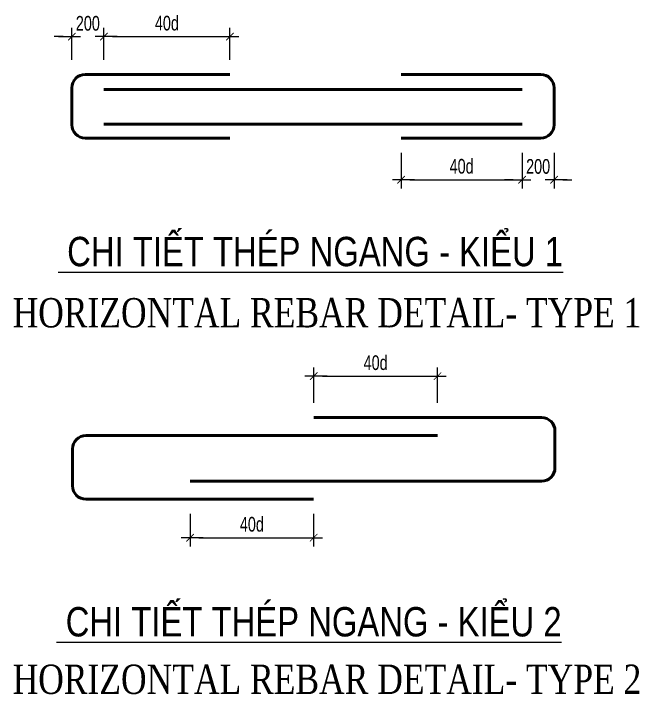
# Model space of a CAD drawing. Header units: millimetres. Extents: x 988833 to 1318015, y -9365 to 47591.
# Drawn here: x 1065873 to 1071200, y -9365 to -3570 of the extents above; entities that cross this region are included whole.
import ezdxf

# ---------------------------------------------------------------- set-up
doc = ezdxf.new("R2010")
doc.units = ezdxf.units.MM
doc.header["$MEASUREMENT"] = 0
doc.layers.get('Defpoints').update_dxf_attribs({"color": 151, "lineweight": 9})
for name, color, linetype, lineweight in [('NDC_S_DIM', 1, 'Continuous', 15), ('NDC_S_ENG TITLE', 3, 'Continuous', 20), ('NDC_S_VN TEXT', 7, 'Continuous', 20)]:
    doc.layers.add(name, color=color, linetype=linetype, lineweight=lineweight)
doc.layers.add('Reinforcement', color=4, linetype='Continuous')
doc.styles.add('ARIAL', font='arial.ttf', dxfattribs={"width": 0.8})
doc.styles.add('NDC_DIM', font='', dxfattribs={"width": 0.75})
doc.styles.add('VNTIMEH', font='vntimeh.shx', dxfattribs={"width": 0.8, "bigfont": 'vns.shx'})
doc.styles.get('NDC_DIM').set_extended_font_data('Dotum')
doc.dimstyles.new('NDC_dim_50', dxfattribs={"dimscale": 50, "dimtxt": 2.5, "dimasz": 1.5, "dimexe": 1.5, "dimexo": 2.5, "dimgap": 1, "dimtad": 1, "dimdec": 0, "dimzin": 0, "dimdsep": 46, "dimtxsty": 'NDC_DIM', "dimblk": 'DIMMARK', "dimcen": 0.09, "dimdle": 1.2, "dimclrd": 1, "dimclre": 1, "dimclrt": 3, "dimadec": 0, "dimazin": 0, "dimtfac": 1, "dimtdec": 0, "dimtix": 1, "dimtofl": 0, "dimtmove": 0, "dimatfit": 3, "dimfxl": 6, "dimfxlon": 1, "dimtolj": 1, "dimtzin": 0, "dimarcsym": 0})

# ---------------------------------------------------------------- blocks, each defined once
blk = doc.blocks.new('DIMMARK')
at = {"layer": 'NDC_S_DIM', "color": 1}
blk.add_line((-1.5, 0), (1, 0), dxfattribs=at)
at = {"layer": 'NDC_S_DIM', "color": 2, "const_width": 0.1}
blk.add_lwpolyline([(-0.424, -0.424), (0.424, 0.424)], dxfattribs=at)
blk = doc.blocks.new('*D71')
at = {"layer": 'Defpoints', "color": 0, "transparency": 16777216}
for p in [(1067714.2, -3765.8), (1066640.6, -4087.5), (1067714.2, -4087.5)]:
    blk.add_point(p, dxfattribs=at)
at = {"layer": 'NDC_S_DIM', "color": 1, "lineweight": -2, "transparency": 16777216}
for p, q in [((1066640.6, -3962.5), (1066640.6, -3690.8)), ((1067714.2, -3962.5), (1067714.2, -3690.8)), ((1066715.6, -3765.8), (1067639.2, -3765.8))]:
    blk.add_line(p, q, dxfattribs=at)
at = {"layer": 'NDC_S_DIM', "color": 1, "lineweight": -2, "transparency": 16777216, "xscale": 75, "yscale": 75, "zscale": 75, "rotation": 180}
blk.add_blockref('DIMMARK', (1066640.6, -3765.8), dxfattribs=at)
at = {"layer": 'NDC_S_DIM', "color": 1, "lineweight": -2, "transparency": 16777216, "xscale": 75, "yscale": 75, "zscale": 75}
blk.add_blockref('DIMMARK', (1067714.2, -3765.8), dxfattribs=at)
at = {"layer": 'NDC_S_DIM', "color": 3, "transparency": 16777216, "insert": (1067177.4, -3651.9), "char_height": 125, "attachment_point": 5, "style": 'NDC_DIM'}
blk.add_mtext('\\A1;40d', dxfattribs=at)
blk = doc.blocks.new('*D72')
at = {"layer": 'Defpoints', "color": 0, "transparency": 16777216}
for p in [(1069171.9, -4630.3), (1070201.7, -4630.3), (1070201.7, -4984.1)]:
    blk.add_point(p, dxfattribs=at)
at = {"layer": 'NDC_S_DIM', "color": 1, "lineweight": -2, "transparency": 16777216}
for p, q in [((1069171.9, -4755.3), (1069171.9, -5059.1)), ((1070201.7, -4755.3), (1070201.7, -5059.1)), ((1069246.9, -4984.1), (1070126.7, -4984.1))]:
    blk.add_line(p, q, dxfattribs=at)
at = {"layer": 'NDC_S_DIM', "color": 1, "lineweight": -2, "transparency": 16777216, "xscale": 75, "yscale": 75, "zscale": 75, "rotation": 180}
blk.add_blockref('DIMMARK', (1069171.9, -4984.1), dxfattribs=at)
at = {"layer": 'NDC_S_DIM', "color": 1, "lineweight": -2, "transparency": 16777216, "xscale": 75, "yscale": 75, "zscale": 75}
blk.add_blockref('DIMMARK', (1070201.7, -4984.1), dxfattribs=at)
at = {"layer": 'NDC_S_DIM', "color": 3, "transparency": 16777216, "insert": (1069686.8, -4870.3), "char_height": 125, "attachment_point": 5, "style": 'NDC_DIM'}
blk.add_mtext('\\A1;40d', dxfattribs=at)
blk = doc.blocks.new('*D73')
at = {"layer": 'Defpoints', "color": 0, "transparency": 16777216}
for p in [(1069481.2, -6656.3), (1068428.2, -7008.2), (1069481.2, -7008.2)]:
    blk.add_point(p, dxfattribs=at)
at = {"layer": 'NDC_S_DIM', "color": 1, "lineweight": -2, "transparency": 16777216}
for p, q in [((1068428.2, -6883.2), (1068428.2, -6581.3)), ((1069481.2, -6883.2), (1069481.2, -6581.3)), ((1068503.2, -6656.3), (1069406.2, -6656.3))]:
    blk.add_line(p, q, dxfattribs=at)
at = {"layer": 'NDC_S_DIM', "color": 1, "lineweight": -2, "transparency": 16777216, "xscale": 75, "yscale": 75, "zscale": 75, "rotation": 180}
blk.add_blockref('DIMMARK', (1068428.2, -6656.3), dxfattribs=at)
at = {"layer": 'NDC_S_DIM', "color": 1, "lineweight": -2, "transparency": 16777216, "xscale": 75, "yscale": 75, "zscale": 75}
blk.add_blockref('DIMMARK', (1069481.2, -6656.3), dxfattribs=at)
at = {"layer": 'NDC_S_DIM', "color": 3, "transparency": 16777216, "insert": (1068954.7, -6542.4), "char_height": 125, "attachment_point": 5, "style": 'NDC_DIM'}
blk.add_mtext('\\A1;40d', dxfattribs=at)
blk = doc.blocks.new('*D74')
at = {"layer": 'Defpoints', "color": 0, "transparency": 16777216}
for p in [(1067375.1, -7704.3), (1068426.8, -7704.3), (1068426.8, -8031.9)]:
    blk.add_point(p, dxfattribs=at)
at = {"layer": 'NDC_S_DIM', "color": 1, "lineweight": -2, "transparency": 16777216}
for p, q in [((1067375.1, -7829.3), (1067375.1, -8106.9)), ((1068426.8, -7829.3), (1068426.8, -8106.9)), ((1067450.1, -8031.9), (1068351.8, -8031.9))]:
    blk.add_line(p, q, dxfattribs=at)
at = {"layer": 'NDC_S_DIM', "color": 1, "lineweight": -2, "transparency": 16777216, "xscale": 75, "yscale": 75, "zscale": 75, "rotation": 180}
blk.add_blockref('DIMMARK', (1067375.1, -8031.9), dxfattribs=at)
at = {"layer": 'NDC_S_DIM', "color": 1, "lineweight": -2, "transparency": 16777216, "xscale": 75, "yscale": 75, "zscale": 75}
blk.add_blockref('DIMMARK', (1068426.8, -8031.9), dxfattribs=at)
at = {"layer": 'NDC_S_DIM', "color": 3, "transparency": 16777216, "insert": (1067901, -7918), "char_height": 125, "attachment_point": 5, "style": 'NDC_DIM'}
blk.add_mtext('\\A1;40d', dxfattribs=at)
blk = doc.blocks.new('*D75')
at = {"layer": 'Defpoints', "color": 0, "transparency": 16777216}
for p in [(1066368.1, -3765.8), (1066368.1, -4088.9), (1066640.6, -4087.5)]:
    blk.add_point(p, dxfattribs=at)
at = {"layer": 'NDC_S_DIM', "color": 1, "lineweight": -2, "transparency": 16777216}
for p, q in [((1066368.1, -3963.9), (1066368.1, -3690.8)), ((1066640.6, -3962.5), (1066640.6, -3690.8)), ((1066293.1, -3765.8), (1066218.1, -3765.8)), ((1066715.6, -3765.8), (1066790.6, -3765.8))]:
    blk.add_line(p, q, dxfattribs=at)
at = {"layer": 'NDC_S_DIM', "color": 1, "lineweight": -2, "transparency": 16777216, "xscale": 75, "yscale": 75, "zscale": 75}
blk.add_blockref('DIMMARK', (1066368.1, -3765.8), dxfattribs=at)
at = {"layer": 'NDC_S_DIM', "color": 1, "lineweight": -2, "transparency": 16777216, "xscale": 75, "yscale": 75, "zscale": 75, "rotation": 180}
blk.add_blockref('DIMMARK', (1066640.6, -3765.8), dxfattribs=at)
at = {"layer": 'NDC_S_DIM', "color": 3, "transparency": 16777216, "insert": (1066504.4, -3653.2), "char_height": 125, "attachment_point": 5, "style": 'NDC_DIM'}
blk.add_mtext('\\A1;200', dxfattribs=at)
blk = doc.blocks.new('*D76')
at = {"layer": 'Defpoints', "color": 0, "transparency": 16777216}
for p in [(1070201.7, -4630.3), (1070474.2, -4630.3), (1070201.7, -4984.1)]:
    blk.add_point(p, dxfattribs=at)
at = {"layer": 'NDC_S_DIM', "color": 1, "lineweight": -2, "transparency": 16777216}
for p, q in [((1070201.7, -4755.3), (1070201.7, -5059.1)), ((1070474.2, -4755.3), (1070474.2, -5059.1)), ((1070126.7, -4984.1), (1070051.7, -4984.1)), ((1070549.2, -4984.1), (1070624.2, -4984.1))]:
    blk.add_line(p, q, dxfattribs=at)
at = {"layer": 'NDC_S_DIM', "color": 1, "lineweight": -2, "transparency": 16777216, "xscale": 75, "yscale": 75, "zscale": 75}
blk.add_blockref('DIMMARK', (1070201.7, -4984.1), dxfattribs=at)
at = {"layer": 'NDC_S_DIM', "color": 1, "lineweight": -2, "transparency": 16777216, "xscale": 75, "yscale": 75, "zscale": 75, "rotation": 180}
blk.add_blockref('DIMMARK', (1070474.2, -4984.1), dxfattribs=at)
at = {"layer": 'NDC_S_DIM', "color": 3, "transparency": 16777216, "insert": (1070338, -4871.5), "char_height": 125, "attachment_point": 5, "style": 'NDC_DIM'}
blk.add_mtext('\\A1;200', dxfattribs=at)

msp = doc.modelspace()

# ---------------------------------------------------------------- linework, layer by layer
at = {"layer": 'Reinforcement', "lineweight": 50}
for p, q in [((1066640.6, -4216.4), (1070201.7, -4216.4)), ((1066640.6, -4511.8), (1070201.7, -4511.8))]:
    msp.add_line(p, q, dxfattribs=at)
for points in [[(1067714.2, -4087.5), (1066481.9, -4087.5, 0.414214), (1066368.1, -4201.3), (1066368.1, -4516.6, 0.414214), (1066481.9, -4630.3), (1067714.2, -4630.3)], [(1069171.9, -4087.5), (1070360.5, -4087.5, -0.414214), (1070474.2, -4201.3), (1070474.2, -4516.6, -0.414214), (1070360.5, -4630.3), (1069171.9, -4630.3)], [(1067375.1, -7551), (1070367.5, -7551, 0.414214), (1070481.2, -7437.2), (1070481.2, -7121.9, 0.414214), (1070367.5, -7008.2)], [(1070481.2, -7121.9, 0.414214), (1070367.5, -7008.2), (1068428.2, -7008.2)], [(1069481.2, -7161.5), (1066488.9, -7161.5, 0.414214), (1066375.1, -7275.3), (1066375.1, -7590.6, 0.414214), (1066488.9, -7704.3), (1068426.8, -7704.3)]]:
    msp.add_lwpolyline(points, format="xyb", dxfattribs=at)

# ---------------------------------------------------------------- texts
at = {"layer": 'NDC_S_ENG TITLE', "style": 'VNTIMEH', "width": 0.8}
for s, p in [('horizontal rebar detail- type 1', (1065863.8, -6241.4)), ('horizontal rebar detail- type 2', (1065863.8, -9361.8))]:
    msp.add_text(s, height=250, dxfattribs=at).set_placement(p)
at = {"layer": 'NDC_S_VN TEXT', "style": 'ARIAL', "width": 0.8}
for s, p in [('%%u CHI TIẾT THÉP NGANG - KIỂU 1', (1066250.6, -5720.3)), ('%%u CHI TIẾT THÉP NGANG - KIỂU 2', (1066238.2, -8872.2))]:
    msp.add_text(s, height=250, dxfattribs=at).set_placement(p)

# ---------------------------------------------------------------- dimensions: what is measured, and where the dimension line sits
at = {"layer": 'NDC_S_DIM'}
for base, p1, p2, text, picture, middle in [((1066368.1, -3765.8), (1066640.6, -4087.5), (1066368.1, -4088.9), '200', '*D75', (1066504.4, -3653.2)), ((1067714.2, -3765.8), (1066640.6, -4087.5), (1067714.2, -4087.5), '40d', '*D71', (1067177.4, -3651.9)), ((1070201.7, -4984.1), (1069171.9, -4630.3), (1070201.7, -4630.3), '40d', '*D72', (1069686.8, -4870.3)), ((1070201.7, -4984.1), (1070474.2, -4630.3), (1070201.7, -4630.3), '200', '*D76', (1070338, -4871.5)), ((1069481.2, -6656.3), (1068428.2, -7008.2), (1069481.2, -7008.2), '40d', '*D73', (1068954.7, -6542.4)), ((1068426.8, -8031.9), (1067375.1, -7704.3), (1068426.8, -7704.3), '40d', '*D74', (1067901, -7918))]:
    dim = msp.add_linear_dim(base=base, p1=p1, p2=p2, text=text, dimstyle='NDC_dim_50', override={"dimtmove": 1}, dxfattribs=at)
    dim.commit()
    dim.dimension.update_dxf_attribs({"geometry": picture, "text_midpoint": middle})

doc.saveas('drawing.dxf')
